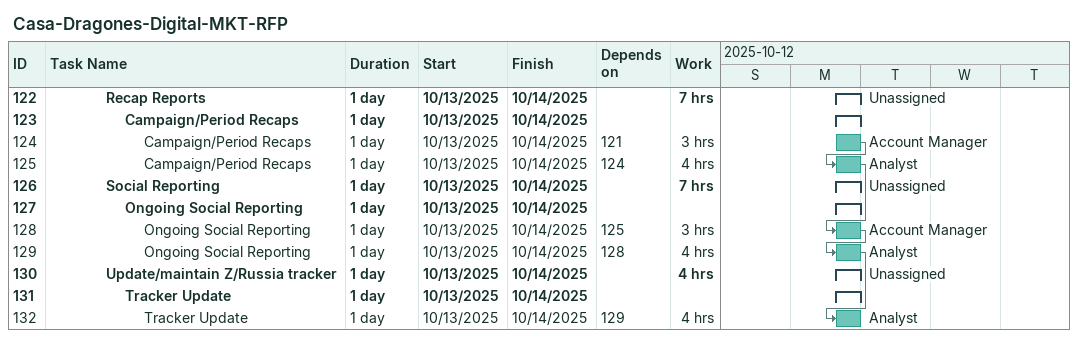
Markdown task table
Casa-Dragones-Digital-MKT-RFP

| ID | Level | Task | Duration | Start | Finish | Predecessors | Resources | Work (h) |
|---|---|---|---|---|---|---|---|---|
| 122 | 4 | **Recap Reports** | 1d | 2025-10-13 | 2025-10-14 |  | Unassigned | 7 |
| 123 | 5 | **Campaign/Period Recaps** | 1d | 2025-10-13 | 2025-10-14 |  |  |  |
| 124 | 6 | Campaign/Period Recaps | 1d | 2025-10-13 | 2025-10-14 | 121 | Account Manager | 3 |
| 125 | 6 | Campaign/Period Recaps | 1d | 2025-10-13 | 2025-10-14 | 124 | Analyst | 4 |
| 126 | 4 | **Social Reporting** | 1d | 2025-10-13 | 2025-10-14 |  | Unassigned | 7 |
| 127 | 5 | **Ongoing Social Reporting** | 1d | 2025-10-13 | 2025-10-14 |  |  |  |
| 128 | 6 | Ongoing Social Reporting | 1d | 2025-10-13 | 2025-10-14 | 125 | Account Manager | 3 |
| 129 | 6 | Ongoing Social Reporting | 1d | 2025-10-13 | 2025-10-14 | 128 | Analyst | 4 |
| 130 | 4 | **Update/maintain Z/Russia tracker** | 1d | 2025-10-13 | 2025-10-14 |  | Unassigned | 4 |
| 131 | 5 | **Tracker Update** | 1d | 2025-10-13 | 2025-10-14 |  |  |  |
| 132 | 6 | Tracker Update | 1d | 2025-10-13 | 2025-10-14 | 129 | Analyst | 4 |
